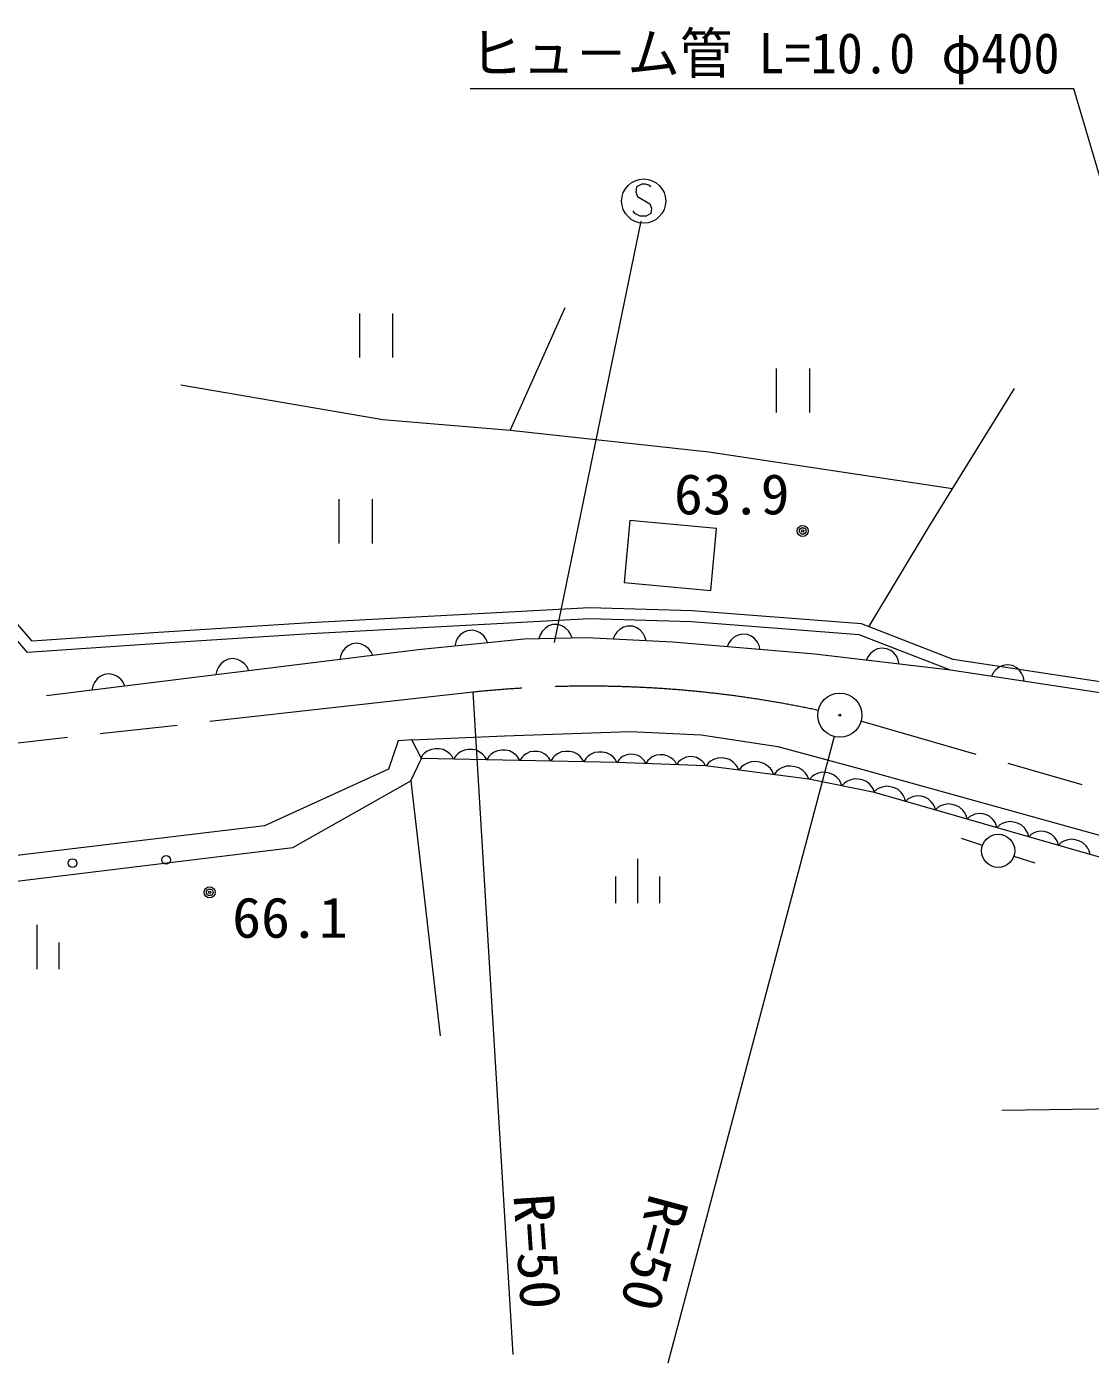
# Model space of a CAD drawing. Units: millimetres, scale not verified. Extents: x 40000 to 680000, y 20000 to 380000.
# Drawn here: x 403102 to 451290, y 247588 to 308122 of the extents above; entities that cross this region are included whole.
import ezdxf
from ezdxf.enums import TextEntityAlignment as Align

# ---------------------------------------------------------------- set-up
doc = ezdxf.new("R2010")
doc.units = ezdxf.units.MM
doc.header["$LTSCALE"] = 1000
doc.linetypes.add('CHAIN', pattern=[18.5, 12, -1.5, 3.5, -1.5])
for name, color, linetype, lineweight in [('M-BGD', 7, 'Continuous', 13), ('M-BGD-EXST', 7, 'Continuous', 13), ('M-BMK', 2, 'CHAIN', 13), ('M-BMK-SRVR', 3, 'Continuous', 13), ('M-STR-HTXT', 7, 'Continuous', 13)]:
    doc.layers.add(name, color=color, linetype=linetype, lineweight=lineweight)
doc.styles.add('ＭＳ ゴシック', font='')
doc.styles.get('ＭＳ ゴシック').set_extended_font_data('MS Gothic')

msp = doc.modelspace()

# ---------------------------------------------------------------- linework, layer by layer
at = {"layer": 'M-BGD'}
for p, q in [((425004, 289833), (427499, 295410)), ((418177, 295138), (418177, 293138)), ((419697, 293138), (419697, 295138)), ((437061, 292643), (437061, 290643)), ((438581, 290643), (438581, 292643)), ((419231, 290322), (410082, 291887)), ((443985, 285479), (447850, 291741)), ((425004, 289833), (419231, 290322)), ((434005, 288854), (425004, 289833)), ((445045, 287196), (434005, 288854)), ((403356, 280293), (397583, 286946)), ((403142, 279777), (397296, 286514)), ((417248, 286723), (417248, 284723)), ((418768, 284723), (418768, 286723)), ((430425, 285752), (430168, 282952)), ((434362, 285390), (430425, 285752)), ((434105, 282590), (434362, 285390)), ((441253, 280948), (443985, 285479)), ((430168, 282952), (434105, 282590)), ((423265, 281516), (415927, 281124)), ((428597, 281809), (423265, 281516)), ((433245, 281663), (428597, 281809)), ((440926, 281076), (433245, 281663)), ((415927, 281124), (409078, 280684)), ((423292, 281017), (415959, 280626)), ((428603, 281309), (423292, 281017)), ((426600, 280887), (426453, 280735)), ((426748, 280980), (426600, 280887)), ((426927, 281043), (426748, 280980)), ((427167, 281047), (426927, 281043)), ((427348, 280990), (427167, 281047)), ((427500, 280903), (427348, 280990)), ((427652, 280755), (427500, 280903)), ((433218, 281163), (428603, 281309)), ((430145, 280926), (429991, 280844)), ((430328, 280977), (430145, 280926)), ((430568, 280965), (430328, 280977)), ((430744, 280896), (430568, 280965)), ((430890, 280798), (430744, 280896)), ((440814, 280583), (433218, 281163)), ((445084, 279461), (440926, 281076)), ((409078, 280684), (403356, 280293)), ((415959, 280626), (409112, 280185)), ((425640, 280391), (420845, 279901)), ((422612, 280413), (422538, 280255)), ((422746, 280578), (422612, 280413)), ((422886, 280683), (422746, 280578)), ((423059, 280761), (422886, 280683)), ((423298, 280785), (423059, 280761)), ((423483, 280744), (423298, 280785)), ((423641, 280669), (423483, 280744)), ((423806, 280535), (423641, 280669)), ((423911, 280395), (423806, 280535)), ((423988, 280222), (423911, 280395)), ((428477, 280440), (425640, 280391)), ((426365, 280583), (426308, 280402)), ((426453, 280735), (426365, 280583)), ((427745, 280607), (427652, 280755)), ((427808, 280428), (427745, 280607)), ((432355, 280244), (428477, 280440)), ((429736, 280556), (429667, 280380)), ((429834, 280702), (429736, 280556)), ((429991, 280844), (429834, 280702)), ((431032, 280641), (430890, 280798)), ((431114, 280487), (431032, 280641)), ((431165, 280304), (431114, 280487)), ((435014, 280354), (434911, 280212)), ((435176, 280491), (435014, 280354)), ((435333, 280568), (435176, 280491)), ((435517, 280613), (435333, 280568)), ((435756, 280593), (435517, 280613)), ((435930, 280518), (435756, 280593)), ((436072, 280416), (435930, 280518)), ((436209, 280254), (436072, 280416)), ((444954, 278975), (440814, 280583)), ((409112, 280185), (403142, 279777)), ((420845, 279901), (403995, 277824)), ((417401, 279809), (417330, 279649)), ((417532, 279977), (417401, 279809)), ((417669, 280084), (417532, 279977)), ((417841, 280166), (417669, 280084)), ((418079, 280195), (417841, 280166)), ((418265, 280158), (418079, 280195)), ((418425, 280087), (418265, 280158)), ((418592, 279956), (418425, 280087)), ((418700, 279818), (418592, 279956)), ((418781, 279647), (418700, 279818)), ((422538, 280255), (422496, 280070)), ((438813, 279706), (432355, 280244)), ((434911, 280212), (434837, 280037)), ((436287, 280097), (436209, 280254)), ((436332, 279913), (436287, 280097)), ((444954, 278975), (438813, 279706)), ((441327, 279739), (441220, 279601)), ((441494, 279870), (441327, 279739)), ((441653, 279942), (441494, 279870)), ((441839, 279980), (441653, 279942)), ((442077, 279952), (441839, 279980)), ((442249, 279871), (442077, 279952)), ((442387, 279764), (442249, 279871)), ((442519, 279597), (442387, 279764)), ((411784, 279117), (411713, 278957)), ((411915, 279284), (411784, 279117)), ((412053, 279392), (411915, 279284)), ((412224, 279473), (412053, 279392)), ((412462, 279503), (412224, 279473)), ((412648, 279465), (412462, 279503)), ((412808, 279394), (412648, 279465)), ((412975, 279264), (412808, 279394)), ((413083, 279126), (412975, 279264)), ((413165, 278955), (413083, 279126)), ((417330, 279649), (417293, 279463)), ((441220, 279601), (441139, 279429)), ((442590, 279438), (442519, 279597)), ((442628, 279252), (442590, 279438)), ((455407, 277896), (445084, 279461)), ((447177, 279124), (447006, 278998)), ((447339, 279190), (447177, 279124)), ((447526, 279222), (447339, 279190)), ((447763, 279186), (447526, 279222)), ((447932, 279100), (447763, 279186)), ((448067, 278989), (447932, 279100)), ((406298, 278592), (406168, 278424)), ((406436, 278699), (406298, 278592)), ((406607, 278781), (406436, 278699)), ((406846, 278810), (406607, 278781)), ((407032, 278773), (406846, 278810)), ((407192, 278702), (407032, 278773)), ((407359, 278571), (407192, 278702)), ((407466, 278433), (407359, 278571)), ((411713, 278957), (411676, 278771)), ((455335, 277401), (444954, 278975)), ((446894, 278863), (446808, 278694)), ((447006, 278998), (446894, 278863)), ((448192, 278818), (448067, 278989)), ((448259, 278656), (448192, 278818)), ((448291, 278469), (448259, 278656)), ((406097, 278265), (406059, 278079)), ((406168, 278424), (406097, 278265)), ((407548, 278262), (407466, 278433)), ((424755, 276006), (430446, 276207)), ((430446, 276207), (433653, 276046)), ((433653, 276046), (437140, 275525)), ((419933, 275777), (419491, 274493)), ((420553, 275821), (419933, 275777)), ((420553, 275821), (424755, 276006)), ((420995, 274980), (420553, 275821)), ((437140, 275525), (440987, 274483)), ((420509, 273962), (420995, 274980)), ((421040, 275129), (420947, 274981)), ((429845, 274804), (420995, 274980)), ((421131, 275217), (421040, 275129)), ((421253, 275305), (421131, 275217)), ((421435, 275391), (421253, 275305)), ((421616, 275418), (421435, 275391)), ((421796, 275414), (421616, 275418)), ((421975, 275381), (421796, 275414)), ((422153, 275287), (421975, 275381)), ((422271, 275195), (422153, 275287)), ((422359, 275103), (422271, 275195)), ((422446, 274951), (422359, 275103)), ((422539, 275099), (422446, 274951)), ((422631, 275187), (422539, 275099)), ((422753, 275275), (422631, 275187)), ((422935, 275361), (422753, 275275)), ((423115, 275388), (422935, 275361)), ((423295, 275384), (423115, 275388)), ((423475, 275351), (423295, 275384)), ((423653, 275257), (423475, 275351)), ((423771, 275165), (423653, 275257)), ((423859, 275073), (423771, 275165)), ((423946, 274921), (423859, 275073)), ((424039, 275069), (423946, 274921)), ((424131, 275158), (424039, 275069)), ((424253, 275245), (424131, 275158)), ((424434, 275332), (424253, 275245)), ((424615, 275358), (424434, 275332)), ((424795, 275354), (424615, 275358)), ((424974, 275321), (424795, 275354)), ((425152, 275227), (424974, 275321)), ((425271, 275135), (425152, 275227)), ((425359, 275043), (425271, 275135)), ((425446, 274891), (425359, 275043)), ((425533, 275030), (425446, 274891)), ((425618, 275112), (425533, 275030)), ((425732, 275194), (425618, 275112)), ((425902, 275274), (425732, 275194)), ((426070, 275299), (425902, 275274)), ((426238, 275296), (426070, 275299)), ((426405, 275264), (426238, 275296)), ((426572, 275177), (426405, 275264)), ((426682, 275091), (426572, 275177)), ((426764, 275005), (426682, 275091)), ((426846, 274863), (426764, 275005)), ((426939, 275012), (426846, 274863)), ((427030, 275100), (426939, 275012)), ((427152, 275187), (427030, 275100)), ((427334, 275274), (427152, 275187)), ((427514, 275300), (427334, 275274)), ((427694, 275297), (427514, 275300)), ((427874, 275263), (427694, 275297)), ((428052, 275169), (427874, 275263)), ((428170, 275077), (428052, 275169)), ((428258, 274985), (428170, 275077)), ((428345, 274834), (428258, 274985)), ((428438, 274982), (428345, 274834)), ((428530, 275070), (428438, 274982)), ((428652, 275158), (428530, 275070)), ((428834, 275244), (428652, 275158)), ((429014, 275270), (428834, 275244)), ((429194, 275267), (429014, 275270)), ((429373, 275233), (429194, 275267)), ((429552, 275140), (429373, 275233)), ((429670, 275047), (429552, 275140)), ((429758, 274955), (429670, 275047)), ((429845, 274804), (429758, 274955)), ((429939, 274930), (429856, 274803)), ((430020, 275005), (429939, 274930)), ((430127, 275079), (430020, 275005)), ((430286, 275150), (430127, 275079)), ((430443, 275170), (430286, 275150)), ((430599, 275164), (430443, 275170)), ((430754, 275132), (430599, 275164)), ((430907, 275047), (430754, 275132)), ((431008, 274965), (430907, 275047)), ((431082, 274884), (431008, 274965)), ((431155, 274751), (431082, 274884)), ((431245, 274888), (431155, 274751)), ((431332, 274968), (431245, 274888)), ((431447, 275048), (431332, 274968)), ((431618, 275125), (431447, 275048)), ((431787, 275146), (431618, 275125)), ((431955, 275140), (431787, 275146)), ((432122, 275105), (431955, 275140)), ((432287, 275014), (432122, 275105)), ((432395, 274926), (432287, 275014)), ((432476, 274839), (432395, 274926)), ((432554, 274695), (432476, 274839)), ((432718, 274897), (432637, 274822)), ((432825, 274971), (432718, 274897)), ((432984, 275042), (432825, 274971)), ((433141, 275062), (432984, 275042)), ((433297, 275056), (433141, 275062)), ((433452, 275024), (433297, 275056)), ((433605, 274940), (433452, 275024)), ((433705, 274857), (433605, 274940)), ((433780, 274776), (433705, 274857)), ((434090, 274855), (433989, 274777)), ((434220, 274929), (434090, 274855)), ((434410, 274995), (434220, 274929)), ((434592, 275002), (434410, 274995)), ((434771, 274979), (434592, 275002)), ((434946, 274927), (434771, 274979)), ((435113, 274815), (434946, 274927)), ((435933, 274828), (435730, 274758)), ((436128, 274836), (435933, 274828)), ((436318, 274811), (436128, 274836)), ((419491, 274493), (413871, 271927)), ((433853, 274643), (429845, 274804)), ((432637, 274822), (432554, 274695)), ((433853, 274643), (433780, 274776)), ((438542, 274042), (433853, 274643)), ((433989, 274777), (433880, 274640)), ((435220, 274710), (435113, 274815)), ((435298, 274609), (435220, 274710)), ((435368, 274449), (435298, 274609)), ((435484, 274596), (435368, 274449)), ((435591, 274679), (435484, 274596)), ((435730, 274758), (435591, 274679)), ((436504, 274755), (436318, 274811)), ((436683, 274635), (436504, 274755)), ((436797, 274524), (436683, 274635)), ((436880, 274417), (436797, 274524)), ((436955, 274246), (436880, 274417)), ((437071, 274392), (436955, 274246)), ((437178, 274475), (437071, 274392)), ((437317, 274554), (437178, 274475)), ((437520, 274625), (437317, 274554)), ((437715, 274632), (437520, 274625)), ((437905, 274608), (437715, 274632)), ((438091, 274552), (437905, 274608)), ((438270, 274432), (438091, 274552)), ((438384, 274321), (438270, 274432)), ((438467, 274213), (438384, 274321)), ((438792, 274236), (438686, 274166)), ((438928, 274301), (438792, 274236)), ((439122, 274353), (438928, 274301)), ((439304, 274347), (439122, 274353)), ((439481, 274311), (439304, 274347)), ((439651, 274246), (439481, 274311)), ((439810, 274122), (439651, 274246)), ((440987, 274483), (455135, 270555)), ((415154, 270953), (420509, 273962)), ((420509, 273962), (421836, 262412)), ((438542, 274042), (438467, 274213)), ((441508, 273441), (438542, 274042)), ((438686, 274166), (438568, 274037)), ((439909, 274010), (439810, 274122)), ((439980, 273904), (439909, 274010)), ((440038, 273739), (439980, 273904)), ((440156, 273868), (440038, 273739)), ((440262, 273938), (440156, 273868)), ((440398, 274003), (440262, 273938)), ((440592, 274055), (440398, 274003)), ((440774, 274049), (440592, 274055)), ((440951, 274013), (440774, 274049)), ((441121, 273948), (440951, 274013)), ((441280, 273824), (441121, 273948)), ((441379, 273712), (441280, 273824)), ((441450, 273606), (441379, 273712)), ((441722, 273629), (441611, 273568)), ((441863, 273683), (441722, 273629)), ((442060, 273720), (441863, 273683)), ((442242, 273699), (442060, 273720)), ((442415, 273649), (442242, 273699)), ((442579, 273571), (442415, 273649)), ((441508, 273441), (441450, 273606)), ((441611, 273568), (441483, 273448)), ((451288, 270635), (441508, 273441)), ((442728, 273434), (442579, 273571)), ((442818, 273315), (442728, 273434)), ((442880, 273204), (442818, 273315)), ((442925, 273035), (442880, 273204)), ((443044, 273146), (442925, 273035)), ((443148, 273204), (443044, 273146)), ((443279, 273253), (443148, 273204)), ((443464, 273288), (443279, 273253)), ((443633, 273268), (443464, 273288)), ((443794, 273222), (443633, 273268)), ((443948, 273149), (443794, 273222)), ((444087, 273022), (443948, 273149)), ((444171, 272910), (444087, 273022)), ((444229, 272806), (444171, 272910)), ((444271, 272648), (444229, 272806)), ((444399, 272768), (444271, 272648)), ((444510, 272830), (444399, 272768)), ((444650, 272883), (444510, 272830)), ((444848, 272920), (444650, 272883)), ((445029, 272899), (444848, 272920)), ((445202, 272849), (445029, 272899)), ((445367, 272771), (445202, 272849)), ((445515, 272635), (445367, 272771)), ((445606, 272515), (445515, 272635)), ((445667, 272404), (445606, 272515)), ((445713, 272235), (445667, 272404)), ((445936, 272404), (445832, 272346)), ((446067, 272454), (445936, 272404)), ((446251, 272488), (446067, 272454)), ((446421, 272469), (446251, 272488)), ((446582, 272422), (446421, 272469)), ((446736, 272349), (446582, 272422)), ((413871, 271927), (385074, 268475)), ((445832, 272346), (445713, 272235)), ((446874, 272222), (446736, 272349)), ((446959, 272110), (446874, 272222)), ((447016, 272006), (446959, 272110)), ((447058, 271849), (447016, 272006)), ((447186, 271968), (447058, 271849)), ((447298, 272030), (447186, 271968)), ((447438, 272083), (447298, 272030)), ((447636, 272120), (447438, 272083)), ((447817, 272099), (447636, 272120)), ((447990, 272050), (447817, 272099)), ((448155, 271971), (447990, 272050)), ((448303, 271835), (448155, 271971)), ((448393, 271715), (448303, 271835)), ((446408, 271033), (445459, 271349)), ((448455, 271604), (448393, 271715)), ((448500, 271435), (448455, 271604)), ((448620, 271547), (448500, 271435)), ((448723, 271604), (448620, 271547)), ((448854, 271654), (448723, 271604)), ((449039, 271688), (448854, 271654)), ((449208, 271669), (449039, 271688)), ((449370, 271623), (449208, 271669)), ((449523, 271549), (449370, 271623)), ((449662, 271422), (449523, 271549)), ((449746, 271311), (449662, 271422)), ((449804, 271207), (449746, 271311)), ((449846, 271049), (449804, 271207)), ((450085, 271230), (449974, 271168)), ((450225, 271284), (450085, 271230)), ((450423, 271320), (450225, 271284)), ((450604, 271300), (450423, 271320)), ((450777, 271250), (450604, 271300)), ((450942, 271171), (450777, 271250)), ((385116, 267280), (415154, 270953)), ((449974, 271168), (449846, 271049)), ((451090, 271035), (450942, 271171)), ((451181, 270916), (451090, 271035)), ((451243, 270804), (451181, 270916)), ((451288, 270635), (451243, 270804)), ((460707, 267910), (451288, 270635)), ((430774, 270429), (430774, 268429)), ((447832, 270562), (448782, 270250)), ((429774, 269629), (429774, 268429)), ((431774, 269629), (431774, 268429)), ((403560, 267439), (403560, 265439)), ((404560, 266639), (404560, 265439)), ((455568, 259147), (447278, 259040))]:
    msp.add_line(p, q, dxfattribs=at)
for centre, radius in [((438261, 285283), 250), ((438261, 285283), 150), ((438261, 285283), 50), ((447119, 270796), 750), ((409417, 270390), 200), ((405177, 270242), 200), ((411393, 268917), 250), ((411393, 268917), 150), ((411393, 268917), 50)]:
    msp.add_circle(centre, radius, dxfattribs=at)
at = {"layer": 'M-BGD-EXST'}
for p, q in [((430735, 300867), (430695, 300627)), ((430975, 300987), (430735, 300867)), ((431135, 300987), (430975, 300987)), ((431295, 300947), (431135, 300987)), ((431375, 300867), (431295, 300947)), ((430695, 300627), (430775, 300427)), ((430775, 300427), (431335, 300107)), ((430655, 299667), (430575, 299787)), ((430895, 299547), (430655, 299667)), ((431375, 299667), (431175, 299547)), ((431335, 300107), (431415, 299907)), ((431415, 299907), (431375, 299667)), ((430924, 299312), (427004, 280231)), ((431175, 299547), (430895, 299547))]:
    msp.add_line(p, q, dxfattribs=at)
msp.add_circle((431055, 300227), 1000, dxfattribs=at)
at = {"layer": 'M-BMK'}
for p, q in [((423329, 277981), (385238, 273722)), ((463902, 270054), (440900, 276665))]:
    msp.add_line(p, q, dxfattribs=at)
msp.add_arc((428555, 228255), 50000, 77.98511, 95.99881, dxfattribs=at)
at = {"layer": 'M-BMK-SRVR'}
for radius in [1000, 40]:
    msp.add_circle((439939, 276942), radius, dxfattribs=at)
at = {"layer": 'M-STR-HTXT'}
for p, q in [((450541, 305311), (423191, 305311)), ((458362, 278861), (450541, 305311)), ((425140, 247990), (423329, 277981)), ((439683, 275975), (432150, 247588))]:
    msp.add_line(p, q, dxfattribs=at)

# ---------------------------------------------------------------- texts
at = {"layer": 'M-BGD', "style": 'ＭＳ ゴシック', "width": 1.05}
for s, p in [('63.9', (432428, 285485)), ('66.1', (412410, 266309))]:
    msp.add_text(s, height=1833, dxfattribs=at).set_placement(p, align=Align.BOTTOM_LEFT)
at = {"layer": 'M-STR-HTXT', "style": 'ＭＳ ゴシック', "width": 0.95}
msp.add_text('ヒュ－ム管 L=10.0 φ400', height=1833, dxfattribs=at).set_placement((423191, 305459), align=Align.BOTTOM_LEFT)
at = {"layer": 'M-STR-HTXT', "style": 'ＭＳ ゴシック', "width": 1.05}
for rotation, p in [(273.8, (424604, 255175)), (254.9, (430813, 255480))]:
    msp.add_text('R=50', height=1833, rotation=rotation, dxfattribs=at).set_placement(p, align=Align.BOTTOM_LEFT)

doc.saveas('drawing.dxf')
